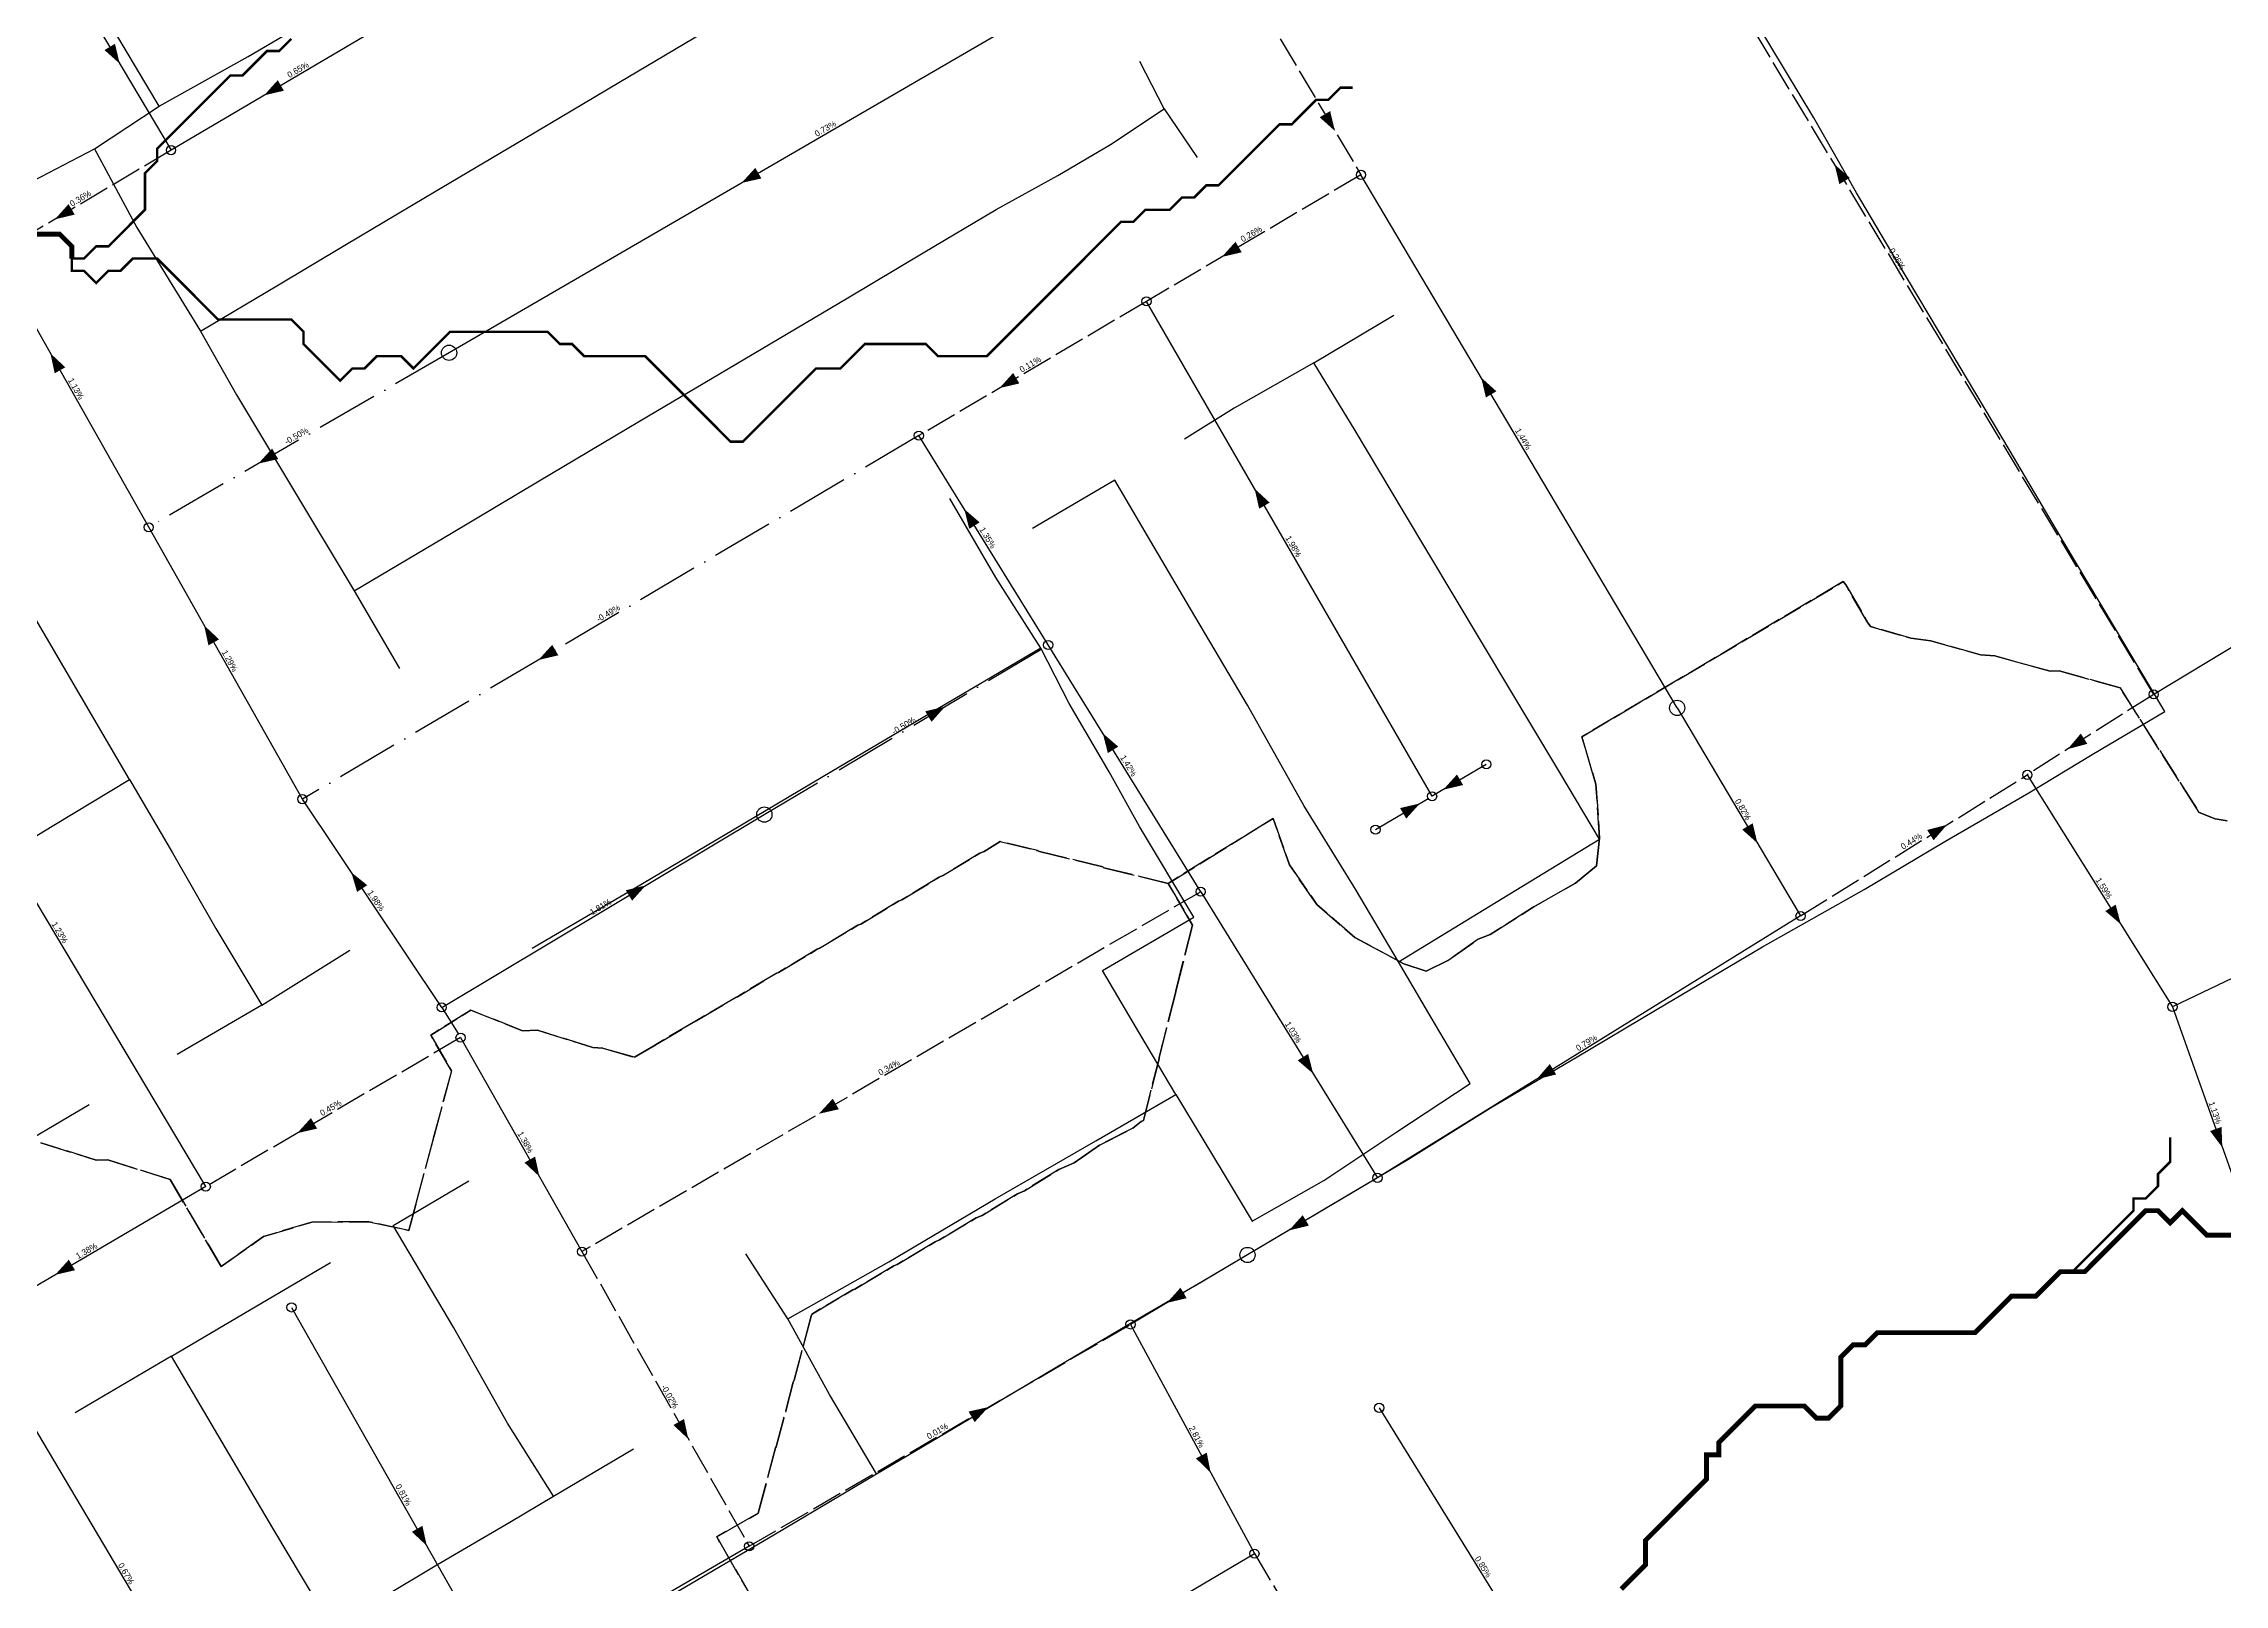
# Model space of a CAD drawing. Header units: metres. Extents: x 442821 to 452274, y 2561971 to 2571293.
# Drawn here: x 446058 to 446773, y 2566022 to 2566527 of the extents above; entities that cross this region are included whole.
import ezdxf
from ezdxf.enums import TextEntityAlignment as Align

# ---------------------------------------------------------------- set-up
doc = ezdxf.new("R2010")
doc.units = ezdxf.units.M
doc.header["$LTSCALE"] = 8
doc.linetypes.add('DASHDOT', pattern=[3.556, 2.54, -0.508, 0, -0.508])
doc.linetypes.add('DASHED', pattern=[1.524, 1.27, -0.254])
for name, color, linetype in [('A_ARROWS', 7, 'Continuous'), ('A_BUILT_2006', 252, 'Continuous'), ('A_CATCHMENTS', 7, 'Continuous'), ('A_GRADIENT', 8, 'Continuous'), ('A_JUNCTIONS', 8, 'Continuous'), ('A_RUNS', 7, 'Continuous'), ('A_STREAMS', 5, 'Continuous')]:
    doc.layers.add(name, color=color, linetype=linetype)

msp = doc.modelspace()

# ---------------------------------------------------------------- linework, layer by layer
at = {"layer": 'A_ARROWS', "color": 2}
for points in [[(446083.06, 2566520.01), (446078.07, 2566524.49), (446081.51, 2566526.53)], [(446130.38, 2566509.63), (446134.88, 2566514.61), (446136.91, 2566511.16)], [(446481.54, 2566497.96), (446476.55, 2566502.44), (446479.99, 2566504.48)], [(446286.95, 2566480.92), (446291.48, 2566485.86), (446293.48, 2566482.4)], [(446645.38, 2566487.04), (446650.39, 2566482.59), (446646.97, 2566480.52)], [(446061.79, 2566468.99), (446066.27, 2566473.98), (446068.31, 2566470.55)], [(446444.45, 2566456.66), (446448.94, 2566461.63), (446450.98, 2566458.19)], [(446060.33, 2566425.08), (446065.22, 2566420.49), (446061.74, 2566418.52)], [(446371.53, 2566413.66), (446376.03, 2566418.63), (446378.06, 2566415.19)], [(446529.52, 2566417.11), (446534.5, 2566412.63), (446531.06, 2566410.59)], [(446128.5, 2566388.92), (446133.03, 2566393.86), (446135.04, 2566390.4)], [(446455.23, 2566380.67), (446460.16, 2566376.13), (446456.69, 2566374.13)], [(446359.98, 2566374.04), (446365.05, 2566369.65), (446361.64, 2566367.54)], [(446110.75, 2566335.87), (446115.64, 2566331.29), (446112.16, 2566329.32)], [(446220.37, 2566324.54), (446224.87, 2566329.51), (446226.9, 2566326.07)], [(446353.73, 2566309.27), (446349.26, 2566304.27), (446347.21, 2566307.71)], [(446405.43, 2566300.52), (446410.5, 2566296.13), (446407.09, 2566294.02)], [(446517.07, 2566282.02), (446521.57, 2566286.99), (446523.6, 2566283.55)], [(446509.44, 2566277.52), (446504.94, 2566272.54), (446502.91, 2566275.99)], [(446159, 2566254.93), (446164.23, 2566250.72), (446160.9, 2566248.5)], [(446255.55, 2566250.63), (446251.08, 2566245.63), (446249.03, 2566249.06)], [(446141.25, 2566169.42), (446145.76, 2566174.38), (446147.78, 2566170.93)]]:
    msp.add_solid(points, dxfattribs=at)
at = {"layer": 'A_ARROWS', "color": 1}
for points in [[(446721.8, 2566295.3), (446726.13, 2566300.42), (446728.27, 2566297.05)], [(446620.1, 2566264.47), (446615.11, 2566268.95), (446618.55, 2566271)], [(446682.25, 2566270.51), (446677.87, 2566265.43), (446675.76, 2566268.82)], [(446739.27, 2566237.87), (446734.18, 2566242.23), (446737.57, 2566244.35)], [(446474.43, 2566188.9), (446469.36, 2566193.29), (446472.77, 2566195.4)], [(446547.61, 2566187.02), (446552, 2566192.08), (446554.1, 2566188.68)], [(446772.54, 2566164.76), (446768.52, 2566170.12), (446772.29, 2566171.46)], [(446466.5, 2566137.56), (446470.98, 2566142.55), (446473.02, 2566139.11)], [(446426.42, 2566113.79), (446430.9, 2566118.77), (446432.94, 2566115.33)], [(446367.95, 2566079.64), (446363.42, 2566074.7), (446361.41, 2566078.16)], [(446440.8, 2566058.12), (446436, 2566062.8), (446439.52, 2566064.7)]]:
    msp.add_solid(points, dxfattribs=at)
at = {"layer": 'A_ARROWS', "color": 4}
for points in [[(446312.34, 2566175.78), (446316.87, 2566180.73), (446318.88, 2566177.27)], [(446220.69, 2566155.19), (446215.8, 2566159.77), (446219.27, 2566161.74)], [(446061.87, 2566122.98), (446066.38, 2566127.94), (446068.4, 2566124.49)], [(446269.51, 2566069.16), (446264.62, 2566073.74), (446268.1, 2566075.72)], [(446183.75, 2566034.15), (446178.86, 2566038.73), (446182.33, 2566040.71)]]:
    msp.add_solid(points, dxfattribs=at)
at = {"layer": 'A_BUILT_2006', "color": 252}
for points in [[(446624.52, 2566525.65), (446612.23, 2566546.12)], [(446095.96, 2566506.06), (446077.79, 2566536.68)], [(446125.15, 2566522.41), (446156.63, 2566540.9)], [(446246.7, 2566513.85), (446277.29, 2566532.03)], [(446095.96, 2566506.06), (446125.15, 2566522.41)], [(446638.58, 2566502.22), (446624.52, 2566525.65)], [(446425.52, 2566505.17), (446417.6, 2566520.77)], [(446216.03, 2566495.63), (446246.7, 2566513.85)], [(446074.76, 2566492.13), (446095.96, 2566506.06)], [(446407.91, 2566493.54), (446425.52, 2566505.17)], [(446425.52, 2566505.17), (446436.38, 2566489.27)], [(446652.62, 2566477.65), (446638.58, 2566502.22)], [(446183.36, 2566476.21), (446216.03, 2566495.63)], [(446390.7, 2566483.35), (446407.91, 2566493.54)], [(446052.21, 2566480.3), (446074.76, 2566492.13)], [(446074.76, 2566492.13), (446088.72, 2566466.34)], [(446370.46, 2566472.23), (446390.7, 2566483.35)], [(446156.93, 2566460.52), (446183.36, 2566476.21)], [(446346.49, 2566457.99), (446370.46, 2566472.23)], [(446665.6, 2566455.76), (446652.62, 2566477.65)], [(446088.72, 2566466.34), (446109.56, 2566432.37)], [(446134.56, 2566447.22), (446156.93, 2566460.52)], [(446321.79, 2566443.31), (446346.49, 2566457.99)], [(446683.18, 2566426.26), (446665.6, 2566455.76)], [(446109.56, 2566432.37), (446134.56, 2566447.22)], [(446288.04, 2566423.23), (446321.79, 2566443.31)], [(446474.58, 2566421.92), (446500.82, 2566437.6)], [(446109.56, 2566432.37), (446121.39, 2566411.45)], [(446253.52, 2566402.84), (446288.04, 2566423.23)], [(446474.58, 2566421.92), (446448.5, 2566407.06)], [(446488.18, 2566399.73), (446474.58, 2566421.92)], [(446702.93, 2566393.03), (446683.18, 2566426.26)], [(446121.39, 2566411.45), (446139.73, 2566380.86)], [(446220.11, 2566382.9), (446253.52, 2566402.84)], [(446448.5, 2566407.06), (446432.25, 2566396.93)], [(446504.08, 2566373.17), (446488.18, 2566399.73)], [(446720.32, 2566363.48), (446702.93, 2566393.03)], [(446139.73, 2566380.86), (446159.97, 2566347.16)], [(446191.85, 2566366.11), (446220.11, 2566382.9)], [(446409.33, 2566383.49), (446382.35, 2566367.69)], [(446420.09, 2566365.23), (446409.33, 2566383.49)], [(446370.37, 2566351.55), (446355.27, 2566377.45)], [(446520.65, 2566345.47), (446504.08, 2566373.17)], [(446159.97, 2566347.16), (446191.85, 2566366.11)], [(446432.79, 2566343.68), (446420.09, 2566365.23)], [(446753.72, 2566307.7), (446720.32, 2566363.48)], [(446059.01, 2566331.95), (446044.78, 2566356.24)], [(446385.09, 2566328.46), (446370.37, 2566351.55)], [(446159.97, 2566347.16), (446174.82, 2566321.71)], [(446452.89, 2566309.7), (446432.79, 2566343.68)], [(446538.87, 2566315.01), (446520.65, 2566345.47)], [(446070.44, 2566312.43), (446059.01, 2566331.95)], [(446385.09, 2566328.46), (446351.29, 2566308.5)], [(446394.45, 2566310.26), (446385.09, 2566328.46)], [(446555.27, 2566287.61), (446538.87, 2566315.01)], [(446086.28, 2566285.38), (446070.44, 2566312.43)], [(446351.29, 2566308.5), (446316.63, 2566288)], [(446407.54, 2566287.83), (446394.45, 2566310.26)], [(446471.39, 2566276.86), (446452.89, 2566309.7)], [(446729.86, 2566293.6), (446753.72, 2566307.7)], [(446709.06, 2566280.96), (446729.86, 2566293.6)], [(446316.63, 2566288), (446284.53, 2566269.01)], [(446417.42, 2566269.9), (446407.54, 2566287.83)], [(446568.3, 2566265.84), (446555.27, 2566287.61)], [(446061.46, 2566270.36), (446086.28, 2566285.38)], [(446086.28, 2566285.38), (446100.39, 2566261.28)], [(446681.56, 2566265.02), (446709.06, 2566280.96)], [(446488.32, 2566249.45), (446471.39, 2566276.86)], [(446044.7, 2566260.21), (446061.46, 2566270.36)], [(446284.53, 2566269.01), (446251.58, 2566249.46)], [(446435.27, 2566240.27), (446417.42, 2566269.9)], [(446536.34, 2566246.3), (446568.3, 2566265.84)], [(446655.07, 2566249.35), (446681.56, 2566265.02)], [(446100.39, 2566261.28), (446114.63, 2566236.48)], [(446251.58, 2566249.46), (446218.3, 2566229.95)], [(446502.41, 2566225.54), (446488.32, 2566249.45)], [(446502.41, 2566225.54), (446536.34, 2566246.3)], [(446621.75, 2566230.52), (446655.07, 2566249.35)], [(446114.63, 2566236.48), (446129.62, 2566211.38)], [(446405.28, 2566222.76), (446435.27, 2566240.27)], [(446129.62, 2566211.38), (446158.53, 2566229.42)], [(446587.2, 2566210.03), (446621.75, 2566230.52)], [(446417.88, 2566201.47), (446405.28, 2566222.76)], [(446513.07, 2566207.35), (446502.41, 2566225.54)], [(446129.62, 2566211.38), (446101.85, 2566195.17)], [(446525.86, 2566185.76), (446513.07, 2566207.35)], [(446560.4, 2566194.1), (446587.2, 2566210.03)], [(446429.33, 2566182.11), (446417.88, 2566201.47)], [(446532.62, 2566177.73), (446560.4, 2566194.1)], [(446501.84, 2566169.85), (446525.86, 2566185.76)], [(446043.36, 2566161.32), (446073.03, 2566178.77)], [(446403.17, 2566166.87), (446429.33, 2566182.11)], [(446429.33, 2566182.11), (446444.52, 2566156.92)], [(446505.43, 2566160.76), (446532.62, 2566177.73)], [(446370.14, 2566147.88), (446403.17, 2566166.87)], [(446477.96, 2566153.88), (446501.84, 2566169.85)], [(446444.52, 2566156.92), (446454.4, 2566140.54)], [(446472.2, 2566141.1), (446505.43, 2566160.76)], [(446172.75, 2566139.19), (446197.54, 2566153.8)], [(446454.4, 2566140.54), (446477.96, 2566153.88)], [(446335.26, 2566127.3), (446370.14, 2566147.88)], [(446192.65, 2566105.62), (446172.75, 2566139.19)], [(446438.14, 2566120.94), (446472.2, 2566141.1)], [(446302.14, 2566108.56), (446288.4, 2566129.83)], [(446123.76, 2566110.36), (446152.17, 2566127.06)], [(446302.14, 2566108.56), (446335.26, 2566127.3)], [(446414.02, 2566106.8), (446438.14, 2566120.94)], [(446099.99, 2566096.31), (446123.76, 2566110.36)], [(446315.76, 2566083.73), (446302.14, 2566108.56)], [(446390.38, 2566092.82), (446414.02, 2566106.8)], [(446210.27, 2566074.38), (446192.65, 2566105.62)], [(446099.99, 2566096.31), (446068.45, 2566077.72)], [(446113.09, 2566074.21), (446099.99, 2566096.31)], [(446361.7, 2566075.8), (446390.38, 2566092.82)], [(446331.18, 2566057.75), (446315.76, 2566083.73)], [(446133.31, 2566039.9), (446113.09, 2566074.21)], [(446225.35, 2566050.44), (446210.27, 2566074.38)], [(446331.18, 2566057.75), (446361.7, 2566075.8)], [(446225.35, 2566050.44), (446251.57, 2566065.98)], [(446297.55, 2566037.75), (446331.18, 2566057.75)], [(446210.98, 2566041.93), (446225.35, 2566050.44)], [(446152.7, 2566007.38), (446133.31, 2566039.9)], [(446187.08, 2566027.94), (446210.98, 2566041.93)], [(446265.21, 2566018.73), (446297.55, 2566037.75)], [(446152.7, 2566007.38), (446187.08, 2566027.94)]]:
    msp.add_lwpolyline(points, dxfattribs=at)
at = {"layer": 'A_CATCHMENTS', "color": 2, "linetype": 'DASHED'}
msp.add_lwpolyline([(446774.16, 2566271.79), (446770.17, 2566272.5), (446764.97, 2566274.56), (446738.99, 2566315.4), (446719.03, 2566320.96), (446716.13, 2566320.82), (446697.99, 2566325.88), (446693.28, 2566326.24), (446676.95, 2566330.79), (446670.42, 2566331.66), (446657.17, 2566335.49), (446656.74, 2566336.2), (446656.34, 2566336.73), (446649.05, 2566349.16), (446648.24, 2566350.23), (446562.53, 2566299.37), (446567.13, 2566283.8), (446568.35, 2566266.08), (446567.34, 2566257.04), (446560.43, 2566251.41), (446546.73, 2566243.65), (446546.28, 2566243.25), (446532.46, 2566234.59), (446528.56, 2566232.98), (446518.61, 2566225.98), (446511.47, 2566222.56), (446504.17, 2566224.95), (446488.12, 2566233.56), (446475.63, 2566244.36), (446466.69, 2566257.35), (446461.29, 2566272.59), (446426.89, 2566251.32), (446405.81, 2566256.45), (446405.44, 2566256.69), (446384.63, 2566261.75), (446383.98, 2566262.06), (446371.82, 2566265.02), (446366.51, 2566261.78), (446365.14, 2566261.22), (446353.03, 2566253.84), (446351.8, 2566253.34), (446339.54, 2566245.9), (446338.46, 2566245.47), (446326.06, 2566237.97), (446325.12, 2566237.59), (446312.57, 2566230.03), (446311.82, 2566229.73), (446299.09, 2566222.1), (446298.56, 2566221.89), (446285.6, 2566214.17), (446285.3, 2566214.06), (446272.11, 2566206.24), (446272.04, 2566206.22), (446258.76, 2566198.4), (446258.63, 2566198.29), (446251.85, 2566194.32), (446241.49, 2566197.27), (446238.18, 2566197.54), (446220.03, 2566203.16), (446215.14, 2566203.02), (446198.16, 2566209.73), (446185.04, 2566201.52), (446191.89, 2566189.82), (446186, 2566167.93), (446186, 2566167.93), (446180.12, 2566146.05), (446180.12, 2566146.03), (446177.84, 2566137.57), (446164.75, 2566140.36), (446146.11, 2566140.27), (446130.19, 2566135.54), (446116.33, 2566125.69), (446099.62, 2566154.25), (446079.12, 2566160.67), (446075.37, 2566160.56), (446057.21, 2566166.24)], dxfattribs=at)
at = {"layer": 'A_CATCHMENTS', "color": 1, "linetype": 'DASHED'}
msp.add_lwpolyline([(446304.4, 2565993.06), (446278.82, 2566037.08), (446292.47, 2566044.83), (446298.12, 2566066.28), (446298.37, 2566066.65), (446303.94, 2566087.83), (446304.26, 2566088.48), (446309.77, 2566109.38), (446310.13, 2566110.22), (446310.2, 2566110.25), (446323.41, 2566118.02), (446324.1, 2566118.31), (446336.92, 2566125.91), (446338.01, 2566126.37), (446350.44, 2566133.8), (446351.91, 2566134.42), (446363.95, 2566141.69), (446365.82, 2566142.48), (446377.46, 2566149.57), (446379.72, 2566150.55), (446390.98, 2566157.46), (446396.07, 2566159.67), (446404.4, 2566165.5), (446415.28, 2566171.02), (446418.02, 2566173.2), (446418.74, 2566173.62), (446423.87, 2566193.84), (446423.89, 2566194.23), (446429.35, 2566215.75), (446429.34, 2566215.99), (446434.84, 2566237.66), (446426.89, 2566251.32), (446461.29, 2566272.59), (446466.69, 2566257.35), (446475.63, 2566244.36), (446488.12, 2566233.56), (446504.17, 2566224.95), (446511.47, 2566222.56), (446518.61, 2566225.98), (446528.56, 2566232.98), (446532.46, 2566234.59), (446546.28, 2566243.25), (446546.73, 2566243.65), (446560.43, 2566251.41), (446567.34, 2566257.04), (446568.35, 2566266.08), (446567.13, 2566283.8), (446562.53, 2566299.37), (446648.24, 2566350.23), (446649.05, 2566349.16), (446656.34, 2566336.73), (446656.74, 2566336.2), (446657.17, 2566335.49), (446670.42, 2566331.66), (446676.95, 2566330.79), (446693.28, 2566326.24), (446697.99, 2566325.88), (446716.13, 2566320.82), (446719.03, 2566320.96), (446738.99, 2566315.4), (446764.97, 2566274.56), (446770.17, 2566272.5), (446774.16, 2566271.79)], dxfattribs=at)
at = {"layer": 'A_CATCHMENTS', "color": 4, "linetype": 'DASHED'}
msp.add_lwpolyline([(446057.21, 2566166.24), (446075.37, 2566160.56), (446079.12, 2566160.67), (446099.62, 2566154.25), (446116.33, 2566125.69), (446130.19, 2566135.54), (446146.11, 2566140.27), (446164.75, 2566140.36), (446177.84, 2566137.57), (446180.12, 2566146.03), (446180.12, 2566146.05), (446186, 2566167.93), (446186, 2566167.93), (446191.89, 2566189.82), (446185.04, 2566201.52), (446198.16, 2566209.73), (446215.14, 2566203.02), (446220.03, 2566203.16), (446238.18, 2566197.54), (446241.49, 2566197.27), (446251.85, 2566194.32), (446258.63, 2566198.29), (446258.76, 2566198.4), (446272.04, 2566206.22), (446272.11, 2566206.24), (446285.3, 2566214.06), (446285.6, 2566214.17), (446298.56, 2566221.89), (446299.09, 2566222.1), (446311.82, 2566229.73), (446312.57, 2566230.03), (446325.12, 2566237.59), (446326.06, 2566237.97), (446338.46, 2566245.47), (446339.54, 2566245.9), (446351.8, 2566253.34), (446353.03, 2566253.84), (446365.14, 2566261.22), (446366.51, 2566261.78), (446371.82, 2566265.02), (446383.98, 2566262.06), (446384.63, 2566261.75), (446405.44, 2566256.69), (446405.81, 2566256.45), (446426.89, 2566251.32), (446434.84, 2566237.66), (446429.34, 2566215.99), (446429.35, 2566215.75), (446423.89, 2566194.23), (446423.87, 2566193.84), (446418.74, 2566173.62), (446418.02, 2566173.2), (446415.28, 2566171.02), (446404.4, 2566165.5), (446396.07, 2566159.67), (446390.98, 2566157.46), (446379.72, 2566150.55), (446377.46, 2566149.57), (446365.82, 2566142.48), (446363.95, 2566141.69), (446351.91, 2566134.42), (446350.44, 2566133.8), (446338.01, 2566126.37), (446336.92, 2566125.91), (446324.1, 2566118.31), (446323.41, 2566118.02), (446310.2, 2566110.25), (446310.13, 2566110.22), (446309.77, 2566109.38), (446304.26, 2566088.48), (446303.94, 2566087.83), (446298.37, 2566066.65), (446298.12, 2566066.28), (446292.47, 2566044.83), (446278.82, 2566037.08), (446304.4, 2565993.06)], dxfattribs=at)
at = {"layer": 'A_JUNCTIONS'}
for centre in [(446099.88, 2566491.66), (446490.08, 2566483.57), (446419.77, 2566442.1), (446345.12, 2566398.08), (446092.56, 2566368.05), (446387.53, 2566329.47), (446750.05, 2566313.27), (446531.17, 2566290.33), (446708.59, 2566286.9), (446142.95, 2566278.9), (446513.42, 2566279.86), (446494.86, 2566268.92), (446437.53, 2566248.59), (446634.24, 2566240.63), (446188.64, 2566210.66), (446756.19, 2566210.83), (446194.83, 2566200.76), (446111.28, 2566151.89), (446495.52, 2566154.78), (446234.65, 2566130.6), (446139.4, 2566112.3), (446414.51, 2566106.72), (446496.07, 2566079.37), (446289.47, 2566034), (446455.16, 2566031.59)]:
    msp.add_circle(centre, 1.5, dxfattribs=at)
at = {"layer": 'A_JUNCTIONS', "color": 30}
for centre in [(446191.06, 2566425.24), (446593.78, 2566308.83), (446294.44, 2566273.85), (446452.88, 2566129.49)]:
    msp.add_circle(centre, 2.5, dxfattribs=at)
at = {"layer": 'A_RUNS', "color": 2, "linetype": 'DASHED'}
for points in [[(446750.05, 2566313.27), (446579.03, 2566597.17)], [(446463.63, 2566528.15), (446490.08, 2566483.57)], [(446099.88, 2566491.66), (446042.12, 2566457.29)], [(446490.08, 2566483.57), (446419.77, 2566442.1)], [(446419.77, 2566442.1), (446345.12, 2566398.08)], [(446531.17, 2566290.33), (446513.42, 2566279.86)], [(446194.83, 2566200.76), (446111.28, 2566151.89)]]:
    msp.add_lwpolyline(points, dxfattribs=at)
at = {"layer": 'A_RUNS', "color": 2}
for points in [[(446052.72, 2566571.13), (446099.88, 2566491.66)], [(446439.43, 2566569.45), (446191.06, 2566425.24)], [(446184.74, 2566541.68), (446099.88, 2566491.66)], [(446593.78, 2566308.83), (446490.08, 2566483.57)], [(446092.56, 2566368.05), (446042.12, 2566457.29)], [(446513.42, 2566279.86), (446419.77, 2566442.1)], [(446387.53, 2566329.47), (446345.12, 2566398.08)], [(446864.89, 2566382.49), (446750.05, 2566313.27)], [(446142.95, 2566278.9), (446092.56, 2566368.05)], [(446437.53, 2566248.59), (446387.53, 2566329.47)], [(446111.28, 2566151.89), (446012.79, 2566316.92)], [(446188.64, 2566210.66), (446142.95, 2566278.9)], [(446188.64, 2566210.66), (446294.44, 2566273.85)]]:
    msp.add_lwpolyline(points, dxfattribs=at)
at = {"layer": 'A_RUNS', "color": 2, "linetype": 'DASHDOT'}
for points in [[(446191.06, 2566425.24), (446092.56, 2566368.05)], [(446345.12, 2566398.08), (446142.95, 2566278.9)], [(446294.44, 2566273.85), (446387.53, 2566329.47)], [(446494.86, 2566268.92), (446513.42, 2566279.86)]]:
    msp.add_lwpolyline(points, dxfattribs=at)
at = {"layer": 'A_RUNS', "color": 1}
for points in [[(446593.78, 2566308.83), (446634.24, 2566240.63)], [(446708.59, 2566286.9), (446756.19, 2566210.83)], [(446437.53, 2566248.59), (446495.52, 2566154.78)], [(446832.19, 2566247.07), (446756.19, 2566210.83)], [(446634.24, 2566240.63), (446495.52, 2566154.78)], [(446756.19, 2566210.83), (446781.21, 2566140.33)], [(446495.52, 2566154.78), (446452.88, 2566129.49)], [(446414.51, 2566106.72), (446455.16, 2566031.59)], [(446496.07, 2566079.37), (446561.53, 2565973.51)], [(446284.61, 2565930.88), (446455.16, 2566031.59)]]:
    msp.add_lwpolyline(points, dxfattribs=at)
at = {"layer": 'A_RUNS', "color": 1, "linetype": 'DASHED'}
for points in [[(446750.05, 2566313.27), (446708.59, 2566286.9)], [(446634.24, 2566240.63), (446708.59, 2566286.9)], [(446289.47, 2566034), (446414.51, 2566106.72)], [(446455.16, 2566031.59), (446496.33, 2565961.83), (446503.34, 2565910.08)]]:
    msp.add_lwpolyline(points, dxfattribs=at)
at = {"layer": 'A_RUNS', "color": 4, "linetype": 'DASHED'}
for points in [[(446437.53, 2566248.59), (446234.65, 2566130.6)], [(446188.64, 2566210.66), (446194.83, 2566200.76)], [(446234.65, 2566130.6), (446289.47, 2566034)]]:
    msp.add_lwpolyline(points, dxfattribs=at)
at = {"layer": 'A_RUNS', "color": 4}
for points in [[(446194.83, 2566200.76), (446234.65, 2566130.6)], [(446111.28, 2566151.89), (446034.68, 2566107.07)], [(446034.68, 2566107.07), (446132.96, 2565941.43)], [(446139.4, 2566112.3), (446210.03, 2565987.85)], [(446289.47, 2566034), (446210.03, 2565987.85)]]:
    msp.add_lwpolyline(points, dxfattribs=at)
at = {"layer": 'A_RUNS', "color": 1, "linetype": 'DASHDOT'}
msp.add_lwpolyline([(446452.88, 2566129.49), (446414.51, 2566106.72)], dxfattribs=at)
at = {"layer": 'A_STREAMS', "color": 5}
for points, const_width in [([(446139.36, 2566528.16), (446135.36, 2566524.16), (446131.36, 2566524.16), (446127.36, 2566520.16), (446123.35, 2566516.15), (446119.35, 2566516.15), (446115.35, 2566512.15), (446111.35, 2566508.15), (446107.35, 2566504.15), (446103.35, 2566500.15), (446099.35, 2566496.15), (446095.35, 2566492.15), (446095.35, 2566488.14), (446091.35, 2566484.14), (446091.35, 2566480.14), (446091.35, 2566476.14), (446091.35, 2566472.14), (446087.35, 2566468.14), (446083.35, 2566464.14), (446079.35, 2566460.14), (446075.35, 2566460.14), (446071.35, 2566456.13), (446067.35, 2566456.13)], 0.8), ([(446487.4, 2566512.15), (446483.4, 2566512.15), (446479.4, 2566508.15), (446475.4, 2566508.15), (446471.4, 2566504.15), (446467.4, 2566500.15), (446463.4, 2566500.15), (446459.4, 2566496.15), (446455.4, 2566492.15), (446451.4, 2566488.14), (446447.4, 2566484.14), (446443.4, 2566480.14), (446439.4, 2566480.14), (446435.4, 2566476.14), (446431.4, 2566476.14), (446427.4, 2566472.14), (446423.4, 2566472.14), (446419.4, 2566472.14), (446415.4, 2566468.14), (446411.39, 2566468.14), (446407.39, 2566464.14), (446403.39, 2566460.14), (446399.39, 2566456.13), (446395.39, 2566452.13), (446391.39, 2566448.13), (446387.39, 2566444.13), (446383.39, 2566440.13), (446379.39, 2566436.13), (446375.39, 2566432.13), (446371.39, 2566428.12), (446367.39, 2566424.12), (446363.39, 2566424.12), (446359.39, 2566424.12), (446355.39, 2566424.12), (446351.39, 2566424.12), (446347.39, 2566428.12), (446343.39, 2566428.12), (446339.38, 2566428.12), (446335.38, 2566428.12), (446331.38, 2566428.12), (446327.38, 2566428.12), (446323.38, 2566424.12), (446319.38, 2566420.12), (446315.38, 2566420.12), (446311.38, 2566420.12), (446307.38, 2566416.12), (446303.38, 2566412.12), (446299.38, 2566408.12), (446295.38, 2566404.12), (446291.38, 2566400.11), (446287.38, 2566396.11), (446283.38, 2566396.11), (446279.38, 2566400.11), (446275.38, 2566404.12), (446271.38, 2566408.12), (446267.37, 2566412.12), (446263.37, 2566416.12), (446259.37, 2566420.12), (446255.37, 2566424.12), (446251.37, 2566424.12), (446247.37, 2566424.12), (446243.37, 2566424.12), (446239.37, 2566424.12), (446235.37, 2566424.12), (446231.37, 2566428.12), (446227.37, 2566428.12), (446223.37, 2566432.13), (446219.37, 2566432.13), (446215.37, 2566432.13), (446211.37, 2566432.13), (446207.37, 2566432.13), (446203.37, 2566432.13), (446199.37, 2566432.13), (446195.36, 2566432.13), (446191.36, 2566432.13), (446187.36, 2566428.12), (446183.36, 2566424.12), (446179.36, 2566420.12), (446175.36, 2566424.12), (446171.36, 2566424.12), (446167.36, 2566424.12), (446163.36, 2566420.12), (446159.36, 2566420.12), (446155.36, 2566416.12), (446151.36, 2566420.12), (446147.36, 2566424.12), (446143.36, 2566428.12), (446143.36, 2566432.13), (446139.36, 2566436.13), (446135.36, 2566436.13), (446131.36, 2566436.13), (446127.36, 2566436.13), (446123.35, 2566436.13), (446119.35, 2566436.13), (446115.35, 2566436.13), (446111.35, 2566440.13), (446107.35, 2566444.13), (446103.35, 2566448.13), (446099.35, 2566452.13), (446095.35, 2566456.13), (446091.35, 2566456.13), (446087.35, 2566456.13), (446083.35, 2566452.13), (446079.35, 2566452.13), (446075.35, 2566448.13), (446071.35, 2566452.13), (446067.35, 2566452.13), (446067.35, 2566456.13)], 0.8), ([(446067.35, 2566456.13), (446067.35, 2566460.14), (446063.35, 2566464.14), (446059.35, 2566464.14), (446055.35, 2566464.14)], 1.6), ([(446755.44, 2566168.03), (446755.44, 2566164.03), (446755.44, 2566160.03), (446751.44, 2566156.03), (446751.44, 2566152.03), (446747.44, 2566148.03), (446743.44, 2566148.03), (446743.44, 2566144.02), (446739.44, 2566140.02), (446735.44, 2566136.02), (446731.44, 2566132.02), (446727.44, 2566128.02), (446723.44, 2566124.02)], 0.8), ([(446775.44, 2566136.02), (446771.44, 2566136.02), (446767.44, 2566136.02), (446763.44, 2566140.02), (446759.44, 2566144.02), (446755.44, 2566140.02), (446751.44, 2566144.02), (446747.44, 2566144.02), (446743.44, 2566140.02), (446739.44, 2566136.02), (446735.44, 2566132.02), (446731.44, 2566128.02), (446727.44, 2566124.02), (446723.44, 2566124.02)], 1.6), ([(446723.44, 2566124.02), (446719.44, 2566124.02), (446715.44, 2566120.02), (446711.44, 2566116.02), (446707.44, 2566116.02), (446703.43, 2566116.02), (446699.43, 2566112.01), (446695.43, 2566108.01), (446691.43, 2566104.01), (446687.43, 2566104.01), (446683.43, 2566104.01), (446679.43, 2566104.01), (446675.43, 2566104.01), (446671.43, 2566104.01), (446667.43, 2566104.01), (446663.43, 2566104.01), (446659.43, 2566104.01), (446655.43, 2566100.01), (446651.43, 2566100.01), (446647.43, 2566096.01), (446647.43, 2566092.01), (446647.43, 2566088.01), (446647.43, 2566084), (446647.43, 2566080), (446643.43, 2566076), (446639.43, 2566076), (446635.43, 2566080), (446631.42, 2566080), (446627.42, 2566080), (446623.42, 2566080), (446619.42, 2566080), (446615.42, 2566076), (446611.42, 2566072), (446607.42, 2566068), (446607.42, 2566064), (446603.42, 2566064), (446603.42, 2566060), (446603.42, 2566055.99), (446599.42, 2566051.99), (446595.42, 2566047.99), (446591.42, 2566043.99), (446587.42, 2566039.99), (446583.42, 2566035.99), (446583.42, 2566031.99), (446583.42, 2566027.98), (446579.42, 2566023.98), (446575.42, 2566019.98)], 1.6)]:
    msp.add_lwpolyline(points, dxfattribs=dict(at, const_width=const_width))

# ---------------------------------------------------------------- texts
at = {"layer": 'A_GRADIENT', "color": 2}
for s, rotation, p in [('0.65%', 30.5164, (446142.31, 2566516.67)), ('0.73%', 30.14028, (446315.24, 2566497.35)), ('0.36%', 30.74975, (446071, 2566474.47)), ('0.26%', 30.52844, (446454.92, 2566462.84)), ('0.26%', 301.06419, (446664.54, 2566455.22)), ('0.11%', 30.52844, (446382.44, 2566420.09)), ('1.13%', 299.47631, (446067.34, 2566412.67)), ('-0.50%', 30.14028, (446141.81, 2566396.65)), ('1.44%', 300.68589, (446541.93, 2566396.2)), ('1.35%', 301.72401, (446366.33, 2566363.77)), ('1.98%', 299.99476, (446466.59, 2566360.98)), ('-0.49%', 30.5203, (446244.03, 2566338.49)), ('1.29%', 299.47631, (446117.76, 2566323.48)), ('-0.50%', 30.85277, (446340.98, 2566301.66)), ('1.42%', 301.72401, (446412.53, 2566289.03)), ('1.98%', 303.80133, (446165.8, 2566244.78)), ('1.81%', 30.85277, (446241.54, 2566242.25)), ('1.23%', 300.83101, (446062.04, 2566234.4)), ('0.45%', 30.32814, (446153.06, 2566176.33))]:
    msp.add_text(s, height=2, rotation=rotation, dxfattribs=at).set_placement(p, align=Align.BOTTOM_CENTER)
at = {"layer": 'A_GRADIENT', "color": 1}
for s, rotation, p in [('0.82%', -59.31411, (446614.01, 2566274.73)), ('0.44%', 31.89381, (446671.42, 2566263.77)), ('1.59%', -57.96593, (446732.39, 2566248.86)), ('1.03%', -58.27599, (446466.53, 2566201.68)), ('0.79%', 31.75468, (446564.88, 2566197.71)), ('1.13%', -70.45747, (446768.7, 2566175.58)), ('0.01%', 30.18188, (446351.99, 2566070.36)), ('2.81%', -61.58255, (446434.84, 2566069.15)), ('0.85%', -58.26975, (446528.8, 2566026.44))]:
    msp.add_text(s, height=2, rotation=rotation, dxfattribs=at).set_placement(p, align=Align.BOTTOM_CENTER)
at = {"layer": 'A_GRADIENT', "color": 4}
for s, rotation, p in [('0.34%', 30.17983, (446336.09, 2566189.59)), ('1.38%', -60.42452, (446214.74, 2566165.68)), ('1.38%', 30.32814, (446072.98, 2566129.48)), ('-0.02%', -60.42452, (446262.06, 2566082.3)), ('0.81%', -60.42101, (446174.72, 2566050.08)), ('0.67%', -59.31894, (446083.82, 2566024.25))]:
    msp.add_text(s, height=2, rotation=rotation, dxfattribs=at).set_placement(p, align=Align.BOTTOM_CENTER)

doc.saveas('drawing.dxf')
